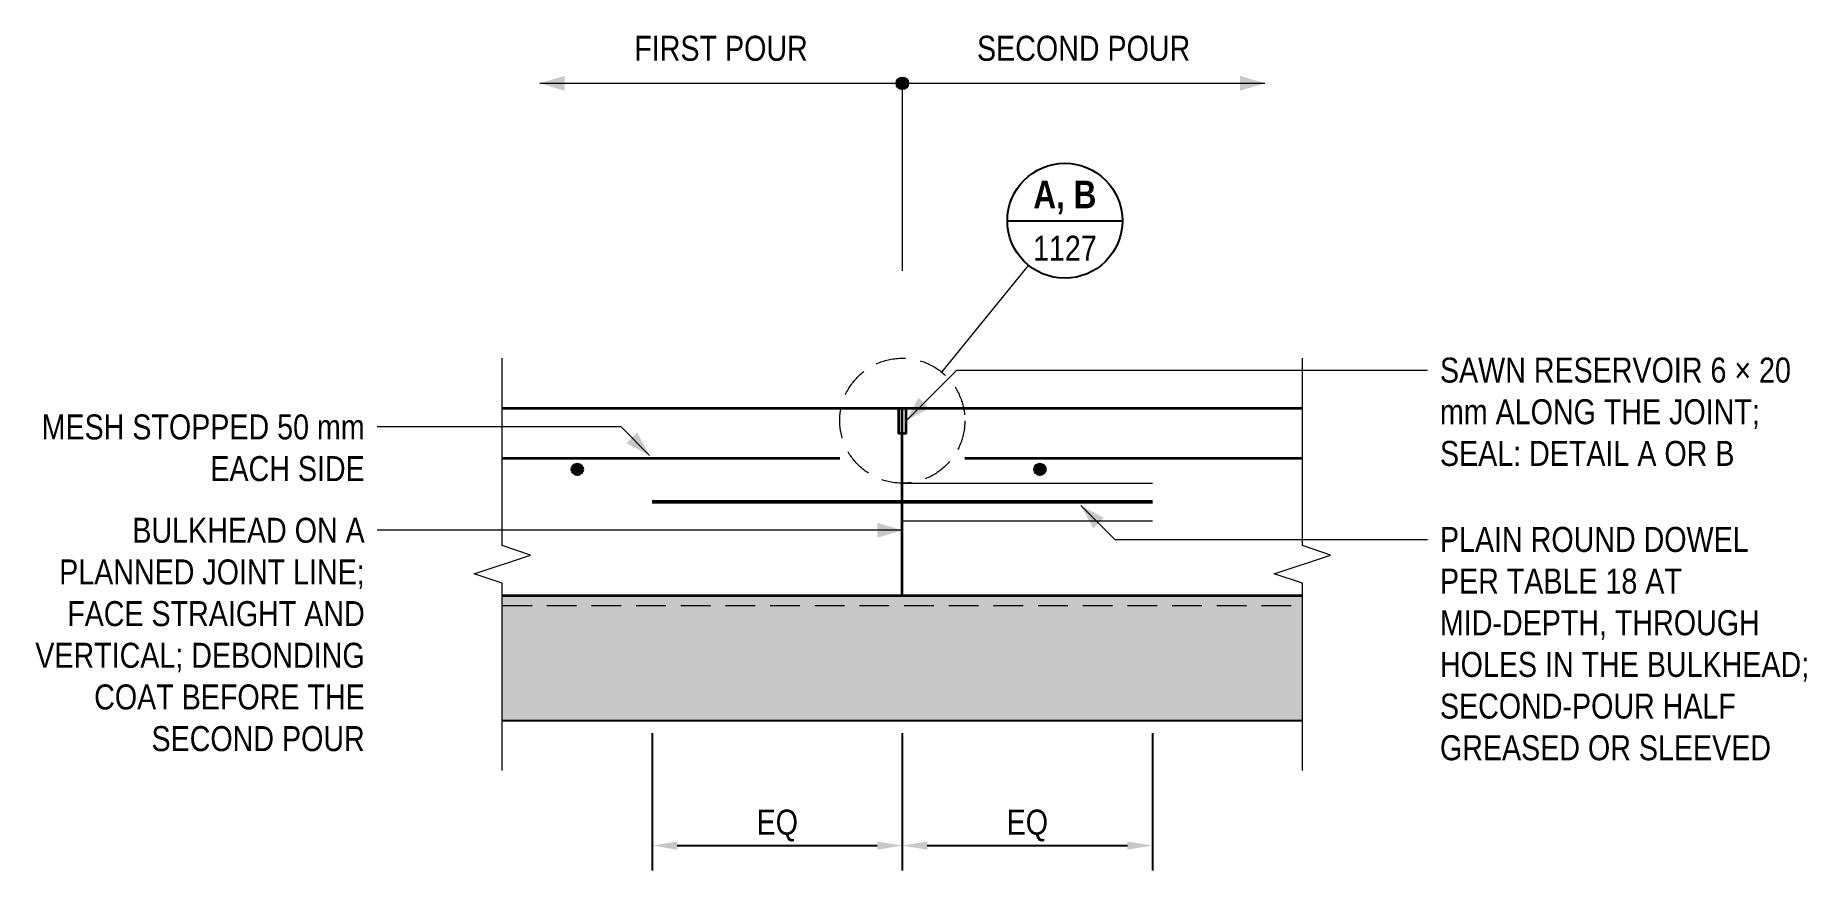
# Model space of a CAD drawing. Header units: millimetres. Extents: x 7307 to 8723, y -108220 to -107552.
import ezdxf
from ezdxf.enums import TextEntityAlignment as Align

# ---------------------------------------------------------------- set-up
doc = ezdxf.new("R2010")
doc.units = ezdxf.units.MM
doc.header["$LTSCALE"] = 3.75
doc.linetypes.add('HIDDEN', pattern=[9.525, 6.35, -3.175])
for name, color, linetype, lineweight in [('S-ANNO', 3, 'Continuous', 18), ('S-BREAK', 8, 'Continuous', 18), ('S-CONC', 4, 'Continuous', 35), ('S-DIMS', 2, 'Continuous', 18), ('S-DWL', 1, 'Continuous', 50), ('S-DWL-SLV', 8, 'Continuous', 18), ('S-HATCH-SAND', 7, 'Continuous', 18), ('S-MEMB', 3, 'HIDDEN', 18), ('S-REBR-SEC', 30, 'Continuous', 35), ('S-SOIL', 5, 'Continuous', 25), ('S-SYMB', 6, 'Continuous', 25), ('S-TEXT', 7, 'Continuous', 18), ('S-ZONE-DASH', 8, 'HIDDEN', 18)]:
    doc.layers.add(name, color=color, linetype=linetype, lineweight=lineweight)
doc.styles.add('AN', font='ARIALN_0.TTF')
doc.styles.add('ANB', font='ARIALNB_0.TTF')
doc.dimstyles.new('EIT-10', dxfattribs={"dimscale": 10, "dimtxt": 2, "dimasz": 2, "dimexe": 2, "dimexo": 1, "dimgap": 0.6, "dimtad": 1, "dimdec": 0, "dimtxsty": 'AN', "dimcen": 2.5, "dimclrd": 2, "dimclre": 8, "dimclrt": 7, "dimazin": 3, "dimtfac": 1, "dimtmove": 1, "dimatfit": 3, "dimlwd": -1, "dimlwe": -1, "dimarcsym": 0})

msp = doc.modelspace()

# ---------------------------------------------------------------- hatches: boundary and pattern name
at = {"layer": 'S-ANNO'}
h = msp.add_hatch(color=256, dxfattribs=at)
h.dxf.hatch_style = 1
edge = h.paths.add_edge_path()
edge.add_arc((8000, -107590), 5, 0, 360)
at = {"layer": 'S-HATCH-SAND'}
h = msp.add_hatch(dxfattribs=at)
h.set_pattern_fill('AR-SAND', color=256, scale=0.15)
h.paths.add_polyline_path([(7680, -108000), (8320, -108000), (8320, -108100), (7680, -108100)])
at = {"layer": 'S-REBR-SEC'}
h = msp.add_hatch(color=256, dxfattribs=at)
h.dxf.hatch_style = 1
edge = h.paths.add_edge_path()
edge.add_arc((7740, -107899), 4.4, 0, 360)
h = msp.add_hatch(color=256, dxfattribs=at)
h.dxf.hatch_style = 1
edge = h.paths.add_edge_path()
edge.add_arc((8110, -107899), 4.4, 0, 360)

# ---------------------------------------------------------------- linework, layer by layer
at = {"layer": 'S-ANNO'}
for p, q in [((7710, -107590), (8290, -107590)), ((8000, -107590), (8000, -107740)), ((8031.5, -107821.2), (8101, -107735.7))]:
    msp.add_line(p, q, dxfattribs=at)
at = {"layer": 'S-ANNO', "flags": 128}
for points in [[(8003, -107860), (8043.5, -107819.5), (8390, -107819.5), (8420, -107819.5)], [(7797.8, -107887.8), (7775, -107865), (7610, -107865), (7580, -107865)], [(8142.9, -107927.9), (8170, -107955), (8390, -107955), (8420, -107955)], [(8000, -107947.7), (7610, -107947.7), (7580, -107947.7)]]:
    msp.add_lwpolyline(points, dxfattribs=at)
at = {"layer": 'S-ANNO'}
msp.add_circle((8000, -107590), 5, dxfattribs=at)
for points in [[(7710, -107590), (7730, -107596), (7730, -107584)], [(8290, -107590), (8270, -107584), (8270, -107596)], [(8003, -107860), (8021.4, -107850.1), (8012.9, -107841.6)], [(7797.8, -107887.8), (7787.9, -107869.4), (7779.4, -107877.9)], [(8142.9, -107927.9), (8152.8, -107946.3), (8161.3, -107937.8)], [(8000, -107947.7), (7980, -107941.7), (7980, -107953.7)]]:
    msp.add_solid(points, dxfattribs=at)
at = {"layer": 'S-BREAK', "flags": 128}
for points in [[(7680, -108140), (7680, -107990), (7657.5, -107982.5), (7702.5, -107967.5), (7680, -107960), (7680, -107810)], [(8320, -108140), (8320, -107990), (8297.5, -107982.5), (8342.5, -107967.5), (8320, -107960), (8320, -107810)]]:
    msp.add_lwpolyline(points, dxfattribs=at)
at = {"layer": 'S-CONC'}
for p, q in [((7680, -107850), (8000, -107850)), ((8000, -108000), (8000, -107850)), ((8000, -107850), (8320, -107850)), ((8000, -108000), (8000, -107850)), ((7680, -108000), (8000, -108000)), ((8000, -108000), (8320, -108000))]:
    msp.add_line(p, q, dxfattribs=at)
at = {"layer": 'S-CONC', "flags": 128}
msp.add_lwpolyline([(7997, -107850), (7997, -107870), (8003, -107870), (8003, -107850)], dxfattribs=at)
at = {"layer": 'S-DWL', "flags": 128}
msp.add_lwpolyline([(7800, -107925), (8200, -107925)], dxfattribs=at)
at = {"layer": 'S-DWL-SLV'}
for p, q in [((8000, -107910), (8200, -107910)), ((8000, -107940), (8200, -107940))]:
    msp.add_line(p, q, dxfattribs=at)
at = {"layer": 'S-MEMB', "flags": 128}
msp.add_lwpolyline([(7680, -108008), (8320, -108008)], dxfattribs=at)
at = {"layer": 'S-REBR-SEC', "flags": 128}
for points in [[(7680, -107890), (7950, -107890)], [(8050, -107890), (8320, -107890)]]:
    msp.add_lwpolyline(points, dxfattribs=at)
at = {"layer": 'S-REBR-SEC'}
for centre in [(7740, -107899), (8110, -107899)]:
    msp.add_circle(centre, 4.4, dxfattribs=at)
at = {"layer": 'S-SOIL', "flags": 128}
msp.add_lwpolyline([(7680, -108100), (8320, -108100)], dxfattribs=at)
at = {"layer": 'S-SYMB'}
msp.add_line((8084, -107700), (8176, -107700), dxfattribs=at)
msp.add_circle((8130, -107700), 46, dxfattribs=at)
at = {"layer": 'S-ZONE-DASH'}
msp.add_circle((8000, -107860), 50, dxfattribs=at)

# ---------------------------------------------------------------- texts
at = {"layer": 'S-TEXT', "style": 'AN'}
for s, p in [('FIRST POUR', (7855, -107578)), ('SECOND POUR', (8145, -107578))]:
    msp.add_text(s, height=20, dxfattribs=at).set_placement(p, align=Align.BOTTOM_CENTER)
at = {"layer": 'S-TEXT'}
for s, height, style, p in [('A, B', 22, 'ANB', (8130, -107679)), ('1127', 20, 'AN', (8130, -107722))]:
    msp.add_text(s, height=height, dxfattribs=dict(at, style=style)).set_placement(p, align=Align.MIDDLE_CENTER)
at = {"layer": 'S-TEXT', "char_height": 20, "style": 'AN'}
for s, insert, width, attachment_point in [('SAWN RESERVOIR 6 × 20\\Pmm ALONG THE JOINT;\\PSEAL: DETAIL A OR B', (8430, -107809.5), 296.966, 1), ('MESH STOPPED 50 mm\\PEACH SIDE', (7570, -107855), 273.768, 3), ('BULKHEAD ON A\\PPLANNED JOINT LINE;\\PFACE STRAIGHT AND\\PVERTICAL; DEBONDING\\PCOAT BEFORE THE\\PSECOND POUR', (7570, -107937.7), 279.032, 3), ('PLAIN ROUND DOWEL\\PPER TABLE 18 AT\\PMID-DEPTH, THROUGH\\PHOLES IN THE BULKHEAD;\\PSECOND-POUR HALF\\PGREASED OR SLEEVED', (8430, -107945), 312.148, 1)]:
    msp.add_mtext(s, dxfattribs=dict(at, insert=insert, width=width, attachment_point=attachment_point))

# ---------------------------------------------------------------- dimensions: what is measured, and where the dimension line sits
at = {"layer": 'S-DIMS'}
for base, p1, p2 in [((7800, -108200), (7800, -108100), (8000, -108100)), ((8000, -108200), (8000, -108100), (8200, -108100))]:
    msp.add_linear_dim(base=base, p1=p1, p2=p2, text='EQ', dimstyle='EIT-10', dxfattribs=at).render()

doc.saveas('drawing.dxf')
